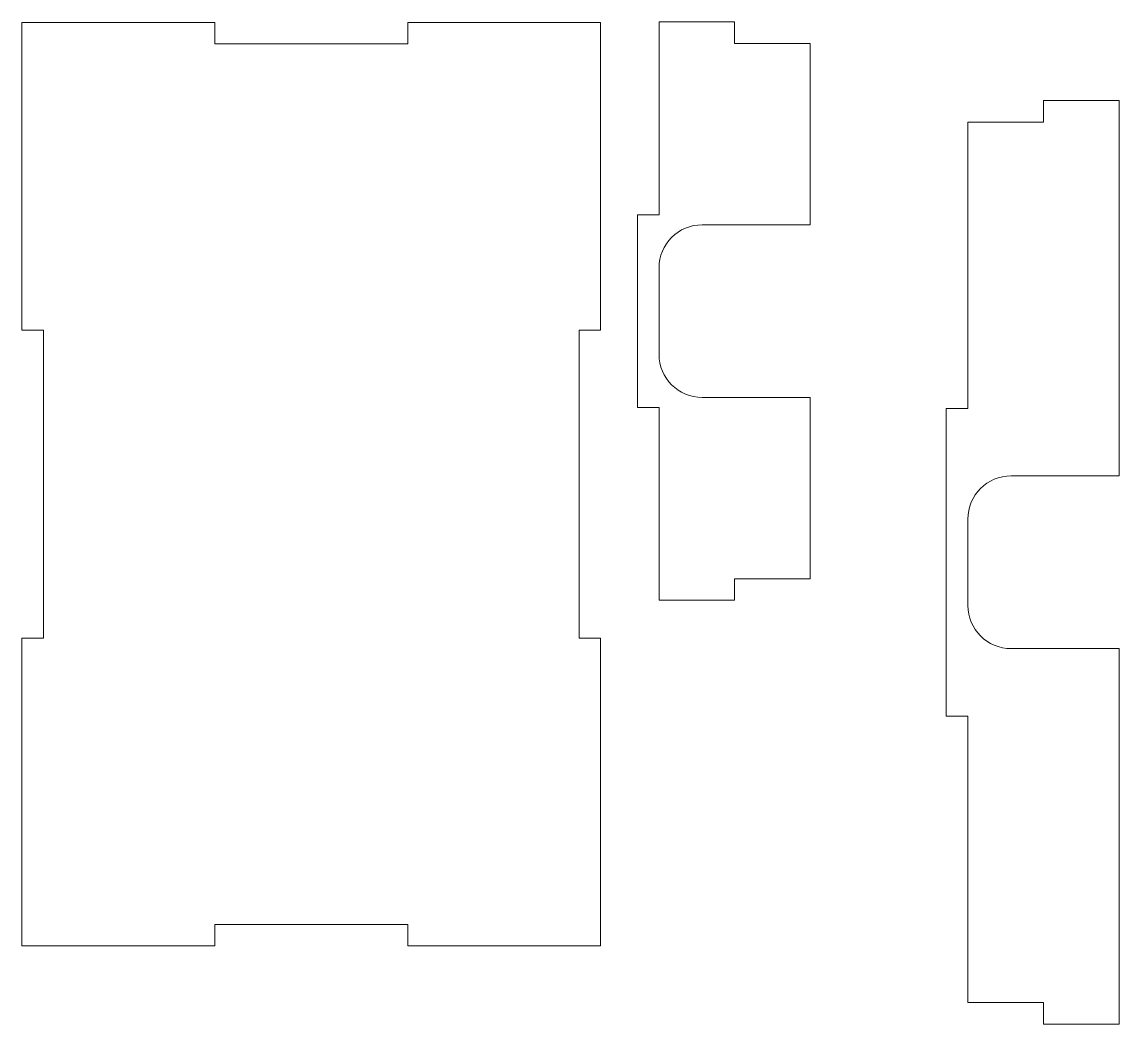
# Model space of a CAD drawing. Header units: inches. Extents: x 0.21 to 6.56, y 11.98 to 17.78.
import ezdxf

# ---------------------------------------------------------------- set-up
doc = ezdxf.new("R2010")
doc.units = ezdxf.units.IN
doc.header["$MEASUREMENT"] = 0
doc.layers.add('VISIBLE', color=7, linetype='Continuous', lineweight=0)

msp = doc.modelspace()

# ---------------------------------------------------------------- linework, layer by layer
at = {"layer": 'VISIBLE'}
for p, q in [((0.212, 17.7782), (1.3286, 17.7782)), ((0.212, 15.9949), (0.212, 17.7782)), ((1.3286, 17.6532), (1.3286, 17.7782)), ((2.4453, 17.7782), (3.562, 17.7782)), ((2.4453, 17.7782), (2.4453, 17.6532)), ((3.562, 17.7782), (3.562, 15.9949)), ((3.9002, 17.7806), (4.3377, 17.7806)), ((3.9002, 17.7806), (3.9002, 16.664)), ((4.3377, 17.6556), (4.3377, 17.7806)), ((2.4453, 17.6532), (1.3286, 17.6532)), ((4.7752, 17.6556), (4.3377, 17.6556)), ((4.7752, 17.6556), (4.7752, 16.6056)), ((6.126, 17.3258), (6.126, 17.2008)), ((6.126, 17.3258), (6.5635, 17.3258)), ((6.5635, 17.3258), (6.5635, 15.1508)), ((5.6885, 17.2008), (5.6885, 15.5424)), ((6.126, 17.2008), (5.6885, 17.2008)), ((3.7752, 15.5473), (3.7752, 16.664)), ((3.9002, 16.664), (3.7752, 16.664)), ((4.1502, 16.6056), (4.7752, 16.6056)), ((3.9002, 15.8556), (3.9002, 16.3556)), ((0.212, 15.9949), (0.337, 15.9949)), ((0.337, 15.9949), (0.337, 14.2115)), ((3.437, 15.9949), (3.562, 15.9949)), ((3.437, 14.2115), (3.437, 15.9949)), ((4.7752, 15.6056), (4.1502, 15.6056)), ((4.7752, 15.6056), (4.7752, 14.5556)), ((3.7752, 15.5473), (3.9002, 15.5473)), ((3.9002, 15.5473), (3.9002, 14.4306)), ((5.6885, 15.5424), (5.5635, 15.5424)), ((5.5635, 13.7591), (5.5635, 15.5424)), ((5.9385, 15.1508), (6.5635, 15.1508)), ((5.6885, 14.4008), (5.6885, 14.9008)), ((4.3377, 14.5556), (4.7752, 14.5556)), ((4.3377, 14.4306), (4.3377, 14.5556)), ((4.3377, 14.4306), (3.9002, 14.4306)), ((0.337, 14.2115), (0.212, 14.2115)), ((0.212, 12.4282), (0.212, 14.2115)), ((3.562, 14.2115), (3.437, 14.2115)), ((3.562, 14.2115), (3.562, 12.4282)), ((6.5635, 14.1508), (5.9385, 14.1508)), ((6.5635, 14.1508), (6.5635, 11.9758)), ((5.5635, 13.7591), (5.6885, 13.7591)), ((5.6885, 13.7591), (5.6885, 12.1008)), ((1.3286, 12.5532), (2.4453, 12.5532)), ((1.3286, 12.4282), (1.3286, 12.5532)), ((2.4453, 12.5532), (2.4453, 12.4282)), ((1.3286, 12.4282), (0.212, 12.4282)), ((3.562, 12.4282), (2.4453, 12.4282)), ((5.6885, 12.1008), (6.126, 12.1008)), ((6.126, 12.1008), (6.126, 11.9758)), ((6.5635, 11.9758), (6.126, 11.9758))]:
    msp.add_line(p, q, dxfattribs=at)
for centre, start, end in [((4.1502, 16.3556), 90, 180), ((4.1502, 15.8556), 180, 270), ((5.9385, 14.9008), 90, 180), ((5.9385, 14.4008), 180, 270)]:
    msp.add_arc(centre, 0.25, start, end, dxfattribs=at)

doc.saveas('drawing.dxf')
